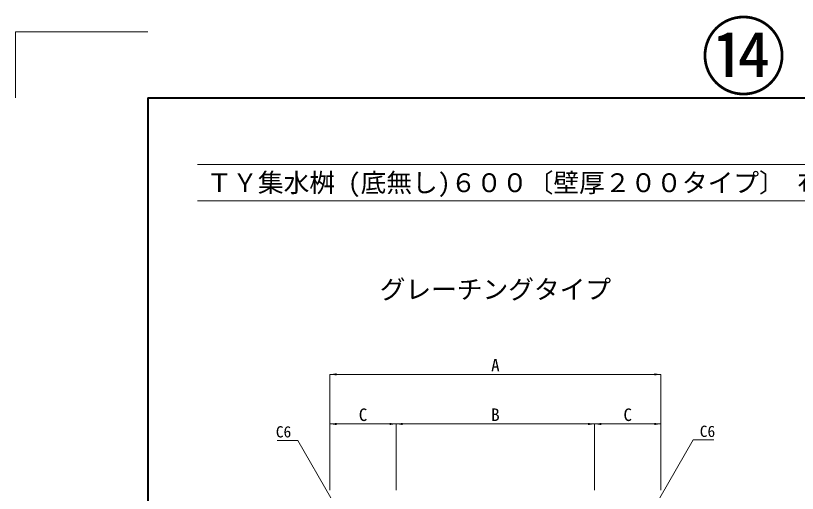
# Model space of a CAD drawing. Units: millimetres at full size; details may follow other scales. Extents: x 77366 to 106166, y -28085 to 6898.
# Drawn here: x 101966 to 104329, y -2722 to -1276 of the extents above; entities that cross this region are included whole.
import ezdxf
from ezdxf.enums import TextEntityAlignment as Align

# ---------------------------------------------------------------- set-up
doc = ezdxf.new("R2010")
doc.units = ezdxf.units.MM
doc.header["$LTSCALE"] = 50
for name, color, linetype, lineweight in [('Defpoints_2', 8, 'Continuous', 0), ('図枠', 7, 'Continuous', 5), ('寸法線', 7, 'Continuous', 13), ('引出線', 4, 'Continuous', 13), ('補助線', 8, 'Continuous', 13)]:
    doc.layers.add(name, color=color, linetype=linetype, lineweight=lineweight)
doc.styles.add('ＭＳ ゴシック', font='')
doc.styles.get('ＭＳ ゴシック').set_extended_font_data('MS Gothic')

# ---------------------------------------------------------------- blocks, each defined once
blk = doc.blocks.new('filled_arrow')
at = {"color": 0, "linetype": 'Continuous', "lineweight": -2}
blk.add_solid([(7.5, 1.25), (0, 0), (7.5, -1.25)], dxfattribs=at)

msp = doc.modelspace()

# ---------------------------------------------------------------- linework, layer by layer
at = {"layer": 'Defpoints_2', "color": 7, "lineweight": 13}
for p, q in [((101965.8, -1325.36), (101965.8, -1525.36)), ((102365.8, -1325.36), (101965.8, -1325.36))]:
    msp.add_line(p, q, dxfattribs=at)
at = {"layer": '図枠', "lineweight": 40}
for q in [(105965.8, -1525.36), (102365.8, -7065.36)]:
    msp.add_line((102365.8, -1525.36), q, dxfattribs=at)
at = {"layer": '図枠', "lineweight": 13}
for p, q in [((102515.8, -1726.94), (105815.8, -1726.94)), ((102515.8, -1836.94), (105815.8, -1836.94))]:
    msp.add_line(p, q, dxfattribs=at)
at = {"layer": '寸法線'}
for p, q in [((102915.8, -2361.94), (103915.8, -2361.94)), ((102915.8, -2711.94), (102915.8, -2361.94)), ((103915.8, -2711.94), (103915.8, -2361.94)), ((102915.8, -2511.94), (103115.8, -2511.94)), ((102915.8, -2711.94), (102915.8, -2511.94)), ((103115.8, -2711.94), (103115.8, -2511.94)), ((103115.8, -2511.94), (103715.8, -2511.94)), ((103115.8, -2711.94), (103115.8, -2511.94)), ((103715.8, -2711.94), (103715.8, -2511.94)), ((103715.8, -2511.94), (103915.8, -2511.94)), ((103715.8, -2711.94), (103715.8, -2511.94)), ((103915.8, -2711.94), (103915.8, -2511.94))]:
    msp.add_line(p, q, dxfattribs=at)
at = {"layer": '引出線'}
for points in [[(102918.8, -2734.94), (102818.73, -2561.62), (102756.34, -2561.62)], [(103912.8, -2734.94), (104013.65, -2560.26), (104076.04, -2560.26)]]:
    msp.add_lwpolyline(points, dxfattribs=at)

# ---------------------------------------------------------------- block references
at = {"layer": '寸法線', "xscale": 2.67, "yscale": 2.67}
for p in [(102915.8, -2361.94), (102915.8, -2511.94), (103115.8, -2511.94), (103715.8, -2511.94)]:
    msp.add_blockref('filled_arrow', p, dxfattribs=at)
at = {"layer": '寸法線', "xscale": 2.67, "yscale": 2.67, "rotation": 180}
for p in [(103915.8, -2361.94), (103115.8, -2511.94), (103715.8, -2511.94), (103915.8, -2511.94)]:
    msp.add_blockref('filled_arrow', p, dxfattribs=at)

# ---------------------------------------------------------------- texts
at = {"layer": '図枠', "style": 'ＭＳ ゴシック'}
msp.add_text(' ＴＹ集水桝 (底無し)６００〔壁厚２００タイプ〕 布設標準構造図 ', height=56.96, dxfattribs=at).set_placement((102503.85, -1781.94), align=Align.MIDDLE_LEFT)
msp.add_text('グレーチングタイプ', height=56.96, dxfattribs=at).set_placement((103415.8, -2104.73), align=Align.MIDDLE_CENTER)
at = {"layer": '寸法線', "style": 'ＭＳ ゴシック'}
for s, p in [('A', (103415.8, -2333.94)), ('C', (103015.8, -2483.94)), ('B', (103415.8, -2483.94)), ('C', (103815.8, -2483.94))]:
    msp.add_text(s, height=37.98, dxfattribs=at).set_placement(p, align=Align.MIDDLE_CENTER)
at = {"layer": '引出線', "style": 'ＭＳ ゴシック'}
msp.add_text('C6', height=34.18, dxfattribs=at).set_placement((102798.73, -2518.42), align=Align.TOP_RIGHT)
msp.add_text('C6', height=34.18, dxfattribs=at).set_placement((104033.65, -2517.06), align=Align.TOP_LEFT)
at = {"layer": '補助線', "color": 1, "style": 'ＭＳ ゴシック'}
msp.add_text('⑭', height=189.9, dxfattribs=at).set_placement((104165.8, -1400.48), align=Align.MIDDLE_CENTER)

doc.saveas('drawing.dxf')
